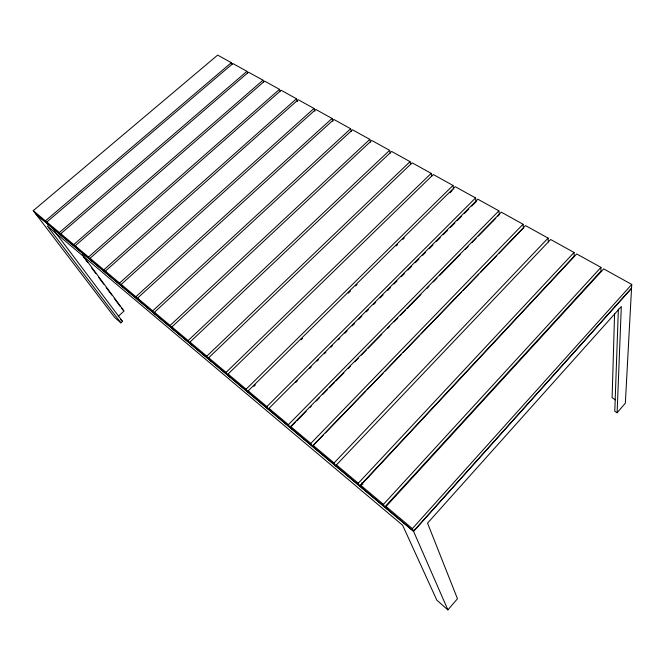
<?xml version="1.0" encoding="UTF-8"?>
<svg xmlns="http://www.w3.org/2000/svg" width="665" height="665" viewBox="0 0 665 665"><rect width="100%" height="100%" fill="white"/><g stroke="black" fill="none" stroke-linecap="round" stroke-linejoin="round"><path stroke-width="1" d="M600.961 267.38L600.927 271.137L384.744 507.046L383.456 504.353L360.746 485.3L576.688 253.947L600.961 267.38L383.456 504.353M614.585 313.714L612.108 397.712L615.474 399.856M618.375 309.034L614.784 411.269L617.112 412.774L625.341 403.19L631.75 284.437L603.704 268.901L386.033 506.514L387.304 509.199M617.112 412.774L621.318 306.507L427.545 523.139L457.462 598.749L447.902 609.896L436.847 600.196L402.649 525.284L47.265 225.892L120.897 322.891L122.543 321.394L54.189 230.813M232.077 64.505L231.329 62.676L217.654 55.104L33.25 210.655L35.711 213.881L413.522 531.21L631.551 288.169M447.902 609.896L413.572 531.343L631.542 288.361M413.522 531.21L412.383 528.609L631.75 284.437M574.045 252.476L574.161 256.241L359.682 485.99L358.269 483.231L574.045 252.476L550.645 239.516L335.601 465.766L334.079 462.94L313.099 445.351L525.516 225.601L548.093 238.103L548.342 241.877M334.079 462.94L548.093 238.103M323.24 435.134L312.442 446.315L310.813 443.43L523.056 224.238L501.269 212.177L290.63 426.506L292.342 429.432M325.401 432.907L365.733 391.178M367.171 389.69L383.015 373.298M385.176 371.07L401.02 354.678M403.173 352.442L419.74 335.301M421.178 333.813L461.51 292.093M462.948 290.605L478.792 274.213M480.953 271.977L496.788 255.584M498.95 253.348L523.438 228.02L523.056 224.238M295.243 422.416L290.156 427.595L288.435 424.661L498.891 210.855L477.844 199.201L269.001 408.368L270.805 411.344M296.69 420.937L306.141 411.327M309.774 407.628L311.22 406.149M316.307 400.978L319.217 398.019M322.849 394.32L327.205 389.881M329.383 387.67L334.47 382.491M335.925 381.012L343.913 372.874M348.277 368.443L350.455 366.224M354.811 361.785L358.443 358.086M361.353 355.135L366.44 349.956M367.886 348.477L381.693 334.428M387.504 328.51L389.682 326.291M394.046 321.86L397.678 318.161M400.579 315.202L405.667 310.023M407.121 308.543L420.928 294.495M426.739 288.585L428.917 286.366M433.272 281.927L436.905 278.228M439.814 275.277L460.155 254.57M465.242 249.392L468.143 246.432M471.776 242.742L476.14 238.303M478.318 236.083L495.757 218.336M497.935 216.117L499.39 214.637L498.891 210.855M295.817 382.392L297.28 380.92M309.74 368.435L311.212 366.972M317.072 361.095L318.543 359.624M324.404 353.747L325.875 352.275M331.004 347.138L332.467 345.667M338.335 339.79L339.798 338.327M344.935 333.182L347.13 330.979M352.259 325.842L354.462 323.639M358.859 319.225L361.793 316.291M366.191 311.885L368.393 309.682M373.522 304.537L375.717 302.334M380.122 297.928L383.048 294.994M387.454 290.58L390.38 287.646M394.046 283.972L396.98 281.037M401.377 276.632L404.312 273.689M407.978 270.015L411.643 266.349M415.309 262.675L418.975 259.001M422.641 255.327L425.567 252.392M429.233 248.718L432.898 245.044M436.564 241.37L440.23 237.704M443.164 234.762L447.562 230.356M450.496 227.422L454.893 223.016M457.088 220.805L461.493 216.399M464.419 213.465L468.817 209.059M471.751 206.117L476.148 201.711L475.542 197.929L455.201 186.666L248.161 390.887L250.04 393.904M268.693 409.565L266.881 406.589L475.542 197.929M248.012 392.192L246.125 389.175L452.981 185.435L433.314 174.538L228.07 374.038L230.024 377.088M253.905 386.373L255.377 384.919M301.087 339.815L302.558 338.36M348.269 293.248L350.48 291.071M355.642 285.975L357.113 284.52M396.19 245.967L397.662 244.504M402.824 239.417L404.295 237.962M450.006 192.85L452.217 190.672M228.062 375.442L226.1 372.383L431.161 173.349L412.134 162.809L208.685 357.787L210.705 360.862M208.81 359.275L206.79 356.191L410.056 161.653L391.627 151.454L189.974 342.093L192.06 345.202M190.223 343.664L188.137 340.555L389.615 150.34L371.768 140.456L171.903 326.931L174.039 330.064M172.268 328.577L170.124 325.443L369.815 139.376L352.525 129.8L154.43 312.284L156.616 315.434M154.912 313.996L152.717 310.846L350.638 128.752L333.872 119.467L137.539 298.111L139.775 301.287M118.245 316.332L124.064 311.037L82.31 254.612M121.188 284.404L135.876 296.723L332.035 118.453L315.767 109.442L121.188 284.404L123.466 287.588M105.369 271.137L119.584 283.057L313.988 108.453L298.211 99.717L105.369 271.137L107.68 274.329M90.041 258.278L103.815 269.832L296.482 98.761L281.162 90.274L90.041 258.278L92.385 261.486M75.187 245.817L88.528 257.014L279.483 89.343L264.595 81.105L75.187 245.817L77.564 249.034M262.966 80.199L248.511 72.194L60.781 233.739L73.724 244.595L262.966 80.199L263.673 82.044M246.923 71.313L232.866 63.532L46.808 222.027L59.36 232.55L246.923 71.313L247.654 73.15M33.25 210.655L45.436 220.871L231.329 62.676M361.336 482.965L362.924 484.303M137.539 298.111L152.717 310.846M154.43 312.284L170.124 325.443M171.903 326.931L188.137 340.555M189.974 342.093L206.79 356.191M208.685 357.787L226.1 372.383M228.07 374.038L246.125 389.175M248.161 390.887L266.881 406.589M269.001 408.368L288.435 424.661M290.63 426.506L310.813 443.43M358.269 483.231L336.457 464.935L337.961 467.753M386.033 506.514L412.383 528.609M413.572 531.343L35.835 214.039L114.629 317.396L120.897 322.891M120.39 319.508L122.543 321.394M46.808 222.027L49.243 225.252M45.436 220.871L47.872 224.097M60.781 233.739L63.192 236.964M59.36 232.55L61.779 235.776M83.466 256.84L87.763 262.65M91.454 267.629L95.76 273.44M98.836 277.588L103.748 284.229M106.209 287.546L111.745 295.019M114.205 298.336L120.348 306.64M121.579 308.294L122.809 309.957M73.724 244.595L76.109 247.812M88.528 257.014L90.889 260.223M103.815 269.832L106.134 273.032M119.584 283.057L121.87 286.249M135.876 296.723L138.12 299.898M313.099 445.351L314.72 448.227M360.746 485.3L362.142 488.06M279.483 89.343L280.165 91.196M296.482 98.761L297.463 101.546M313.988 108.453L314.927 111.255M332.035 118.453L332.924 121.254M350.638 128.752L351.477 131.562M369.815 139.376L370.604 142.194M389.615 150.34L390.347 153.166M410.056 161.653L410.721 164.488M431.161 173.349L431.768 176.183M452.981 185.435L453.688 189.217"/></g></svg>
